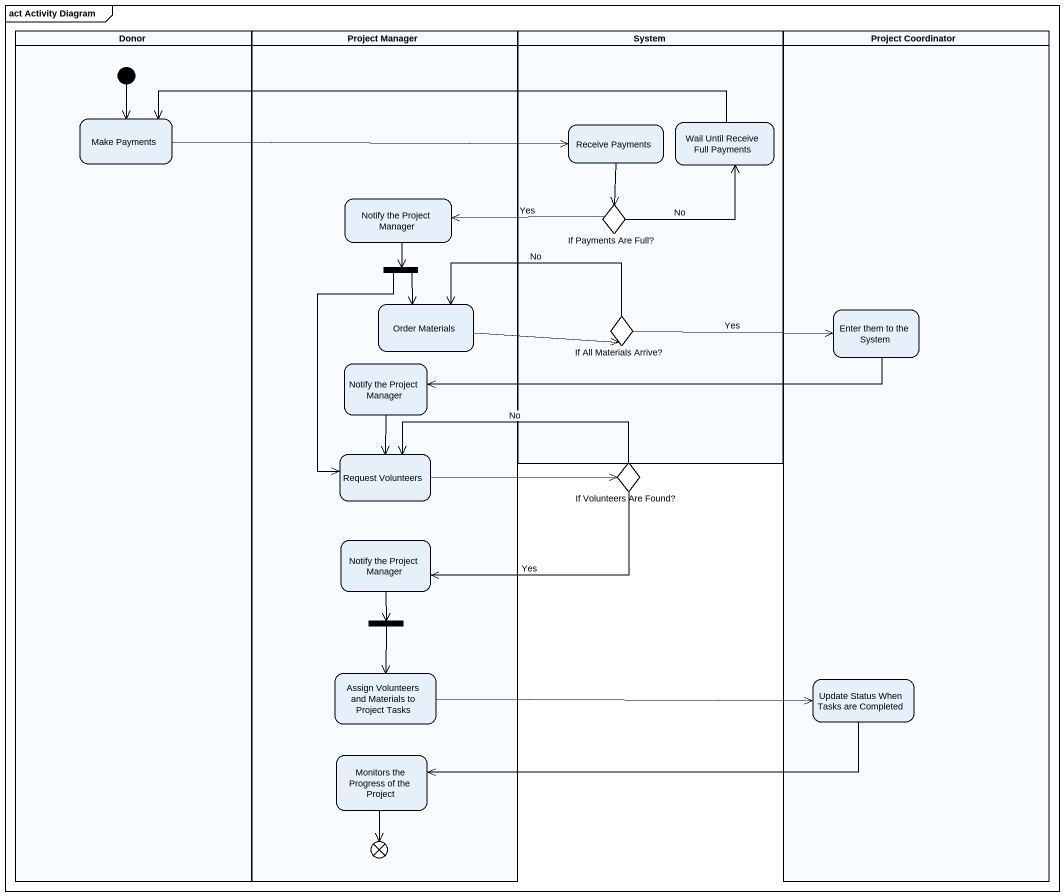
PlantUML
@startuml
mainframe act Activity Diagram
hide empty description
state Donor <<partition>> {
  state "Make Payments" as Make_Payments
  [*] --> Make_Payments
}
state "Project Manager" as Project_Manager <<partition>> {
  state "Notify the Project Manager" as Notify_the_Project_Manager
  state fork1 <<fork>>
  state "Order Materials" as Order_Materials
  state "Notify the Project Manager" as Notify_the_Project_Manager_2
  state "Request Volunteers" as Request_Volunteers
  state "Notify the Project Manager" as Notify_the_Project_Manager_3
  state fork2 <<fork>>
  state "Assign Volunteers and Materials to Project Tasks" as Assign_Volunteers_and
  state "Monitors the Progress of the Project" as Monitors_the_Progress_of
  state flowfinal1 <<end>>
}
state System <<partition>> {
  state "Receive Payments" as Receive_Payments
  state "Wail Until Receive Full Payments" as Wail_Until_Receive_Full
  state "If Payments Are Full?" as If_Payments_Are_Full <<choice>>
  state "If All Materials Arrive?" as If_All_Materials_Arrive <<choice>>
}
state "Project Coordinator" as Project_Coordinator <<partition>> {
  state "Enter them to the System" as Enter_them_to_the_System
  state "Update Status When Tasks are Completed" as Update_Status_When_Tasks
}
state "If Volunteers Are Found?" as If_Volunteers_Are_Found <<choice>>
Make_Payments -right-> Receive_Payments
Receive_Payments --> If_Payments_Are_Full
Wail_Until_Receive_Full -left-> Make_Payments
Notify_the_Project_Manager --> fork1
If_Payments_Are_Full -up-> Wail_Until_Receive_Full : No
If_Payments_Are_Full -left-> Notify_the_Project_Manager : Yes
fork1 --> Order_Materials
fork1 --> Request_Volunteers
Order_Materials -right-> If_All_Materials_Arrive
If_All_Materials_Arrive -left-> Order_Materials : No
If_All_Materials_Arrive -right-> Enter_them_to_the_System : Yes
Enter_them_to_the_System -left-> Notify_the_Project_Manager_2
Notify_the_Project_Manager_2 --> Request_Volunteers
Request_Volunteers -right-> If_Volunteers_Are_Found
If_Volunteers_Are_Found -left-> Request_Volunteers : No
If_Volunteers_Are_Found -left-> Notify_the_Project_Manager_3 : Yes
Notify_the_Project_Manager_3 --> fork2
fork2 --> Assign_Volunteers_and
Assign_Volunteers_and -right-> Update_Status_When_Tasks
Update_Status_When_Tasks -left-> Monitors_the_Progress_of
Monitors_the_Progress_of --> flowfinal1
@enduml
